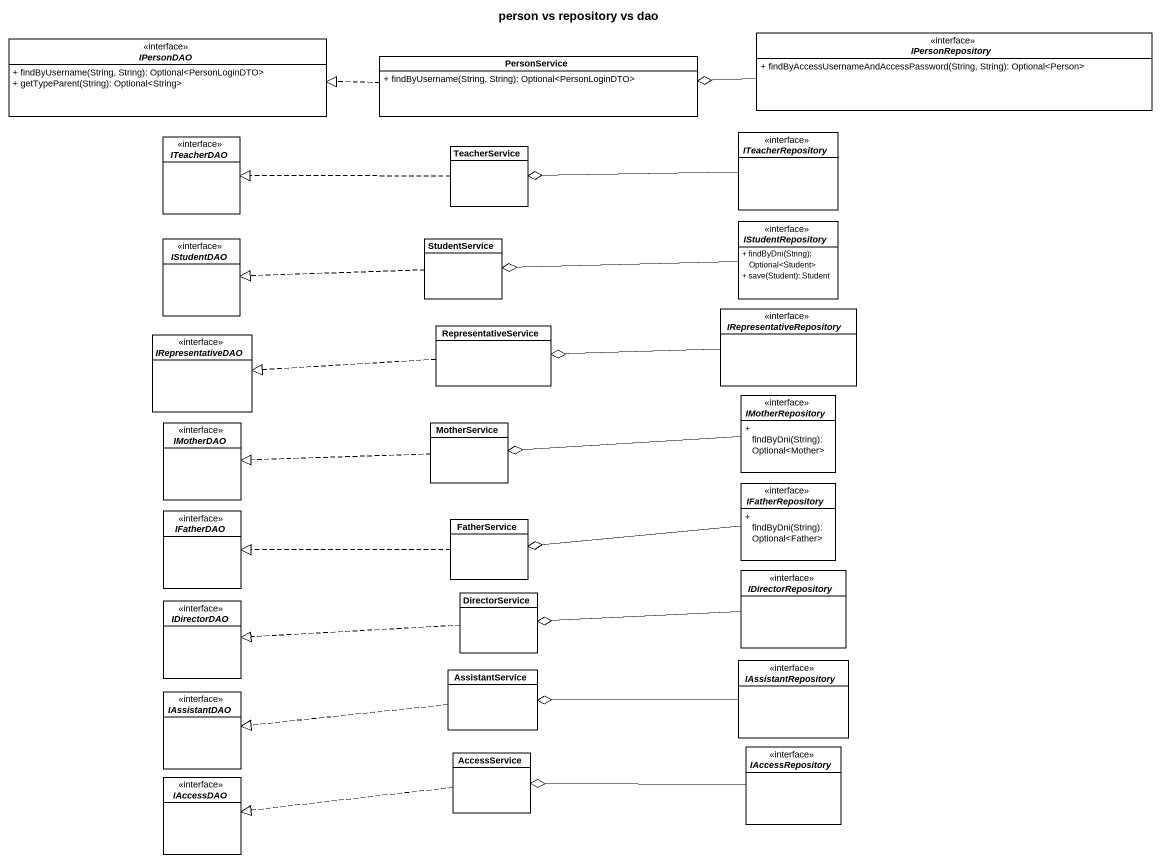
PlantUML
@startuml
title person vs repository vs dao
hide circle
hide empty members
skinparam classAttributeIconSize 0
interface IPersonRepository {
  + findByAccessUsernameAndAccessPassword(String, String): Optional<Person>
}
interface IPersonDAO {
  + findByUsername(String, String): Optional<PersonLoginDTO>
  + getTypeParent(String): Optional<String>
}
class PersonService {
  + findByUsername(String, String): Optional<PersonLoginDTO>
}
interface ITeacherDAO
class TeacherService
interface ITeacherRepository
interface IStudentRepository {
  + findByDni(String): Optional<Student>
  + save(Student): Student
}
interface IStudentDAO
class StudentService
interface IRepresentativeDAO
class RepresentativeService
interface IRepresentativeRepository
interface IMotherRepository {
  + findByDni(String): Optional<Mother>
}
interface IMotherDAO
class MotherService
interface IFatherRepository {
  + findByDni(String): Optional<Father>
}
interface IFatherDAO
class FatherService
interface IDirectorRepository
interface IDirectorDAO
class DirectorService
interface IAssistantDAO
class AssistantService
interface IAssistantRepository
class AccessService
interface IAccessRepository
interface IAccessDAO
IPersonRepository -left-o PersonService
PersonService .left.|> IPersonDAO
TeacherService .left.|> ITeacherDAO
ITeacherRepository -left-o TeacherService
IStudentRepository -left-o StudentService
StudentService .left.|> IStudentDAO
RepresentativeService .left.|> IRepresentativeDAO
IRepresentativeRepository -left-o RepresentativeService
IMotherRepository -left-o MotherService
MotherService .left.|> IMotherDAO
IFatherRepository -left-o FatherService
FatherService .left.|> IFatherDAO
IDirectorRepository -left-o DirectorService
DirectorService .left.|> IDirectorDAO
AssistantService .left.|> IAssistantDAO
IAssistantRepository -left-o AssistantService
AccessService .left.|> IAccessDAO
IAccessRepository -left-o AccessService
@enduml
